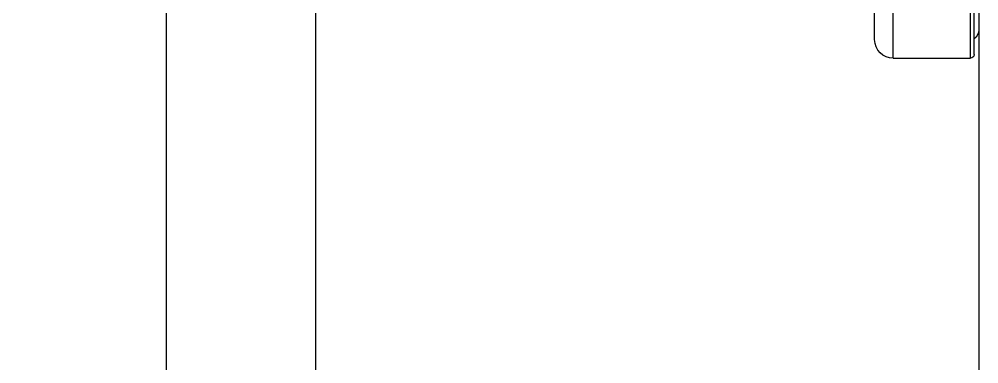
# Model space of a CAD drawing. Header units: inches. Extents: x 50354 to 53215, y -7830 to -6529.
# Drawn here: x 52529.096 to 52532.136, y -7473.966 to -7472.875 of the extents above; entities that cross this region are included whole.
import ezdxf

# ---------------------------------------------------------------- set-up
doc = ezdxf.new("R2010")
doc.units = ezdxf.units.IN
doc.header["$MEASUREMENT"] = 0
doc.layers.add('FUNITURE', color=7, linetype='Continuous', lineweight=15, true_color=0x7d7673)
doc.layers.add('wall', color=7, linetype='Continuous', lineweight=30)
doc.layers.add('XR_ID 1F_FUR$0$A-SANI-FIX', color=134, linetype='Continuous')

# ---------------------------------------------------------------- blocks, each defined once
blk = doc.blocks.new('XR_ID 1F_FUR$0$XR_1F FURN$0$A$C698E198A')
at = {"linetype": 'Continuous'}
for p, q in [((18.215, 0), (-18.215, 0)), ((-20.5, -6.88), (-20.5, -0.68)), ((-20.5, -0.68), (20.5, -0.68)), ((-20.2, -0.38), (20.2, -0.38)), ((-20.5, -6.88), (20.5, -6.88)), ((-19, -8.38), (19, -8.38)), ((-13, -53.38), (-104.774, -53.38)), ((-13, -65.38), (-104.774, -65.38))]:
    blk.add_line(p, q, dxfattribs=at)
for centre, radius, start, end in [((-18.215, -0.89), 0.89, 90, 144.99341), ((-20.2, -0.68), 0.3, 90, 180), ((-19, -6.88), 1.5, 180, 270)]:
    blk.add_arc(centre, radius, start, end, dxfattribs=at)

msp = doc.modelspace()

# ---------------------------------------------------------------- linework, layer by layer
at = {"layer": 'FUNITURE', "ltscale": 5}
msp.add_lwpolyline([(52532.13591, -7441.10522), (52532.13591, -7479.68522), (52503.55591, -7479.68522), (52503.55591, -7487.18522), (52454.55591, -7487.18522), (52454.55591, -7441.10522)], close=True, dxfattribs=at)
at = {"layer": 'wall', "color": 3}
msp.add_lwpolyline([(52454.55591, -7441.10522), (52532.13591, -7441.10522), (52532.13591, -7479.68522), (52503.55591, -7479.68522), (52503.55591, -7487.18522), (52454.55591, -7487.18522), (52454.55591, -7469.54522)], dxfattribs=at)

# ---------------------------------------------------------------- block references
at = {"layer": 'XR_ID 1F_FUR$0$A-SANI-FIX', "lineweight": 30, "xscale": -0.0393700787, "yscale": 0.0393700787, "zscale": 0.0393700787, "rotation": 270}
msp.add_blockref('XR_ID 1F_FUR$0$XR_1F FURN$0$A$C698E198A', (52532.13591, -7472.19183), dxfattribs=at)

doc.saveas('drawing.dxf')
